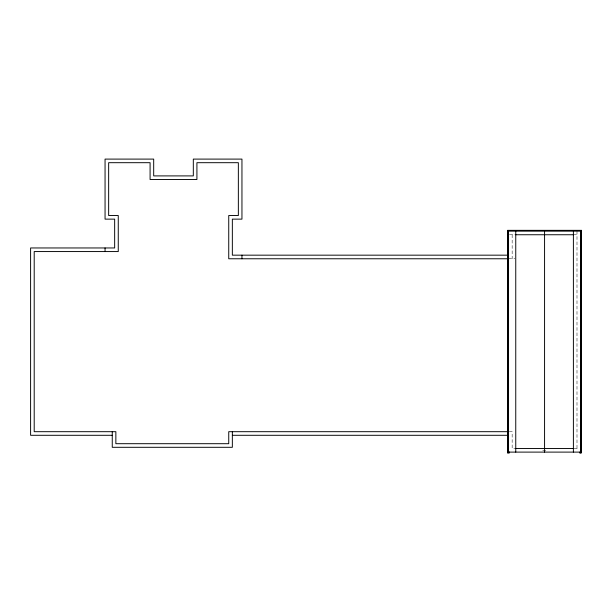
<?xml version="1.0" encoding="UTF-8"?>
<svg xmlns="http://www.w3.org/2000/svg" width="612" height="612" viewBox="0 0 612 612"><rect width="100%" height="100%" fill="white"/><g stroke="black" fill="none" stroke-linecap="round" stroke-linejoin="round"><path stroke-width="0.46" stroke-dasharray="3.06 2.29" d="M509.444 234.748L515.013 234.748M573.39 234.748L576.994 234.748M508.549 258.769L514.853 258.769M509.283 431.689L512.152 431.689L512.152 448.504L515.755 448.504M574.133 448.504L578.799 448.504M542.699 450.508L545.904 450.508M576.994 231.145L576.994 450.302M512.152 234.748L512.152 258.769"/><path stroke-width="0.92" d="M509.345 452.107L509.345 452.903L507.746 452.903L507.746 230.342L581.4 230.342L581.201 452.704L580 452.903M507.746 452.903L507.945 230.548M507.746 230.342L508.549 231.145L580.597 231.145L580.597 452.107L507.945 452.107M515.755 234.748L573.39 234.748M508.549 255.166L232.346 255.166L232.346 219.134L241.954 219.134L241.954 159.097L193.315 159.097L193.315 175.904L153.689 175.904L153.689 159.097L105.057 159.097L105.057 219.134L114.658 219.134L114.658 247.959L30.6 247.959L30.6 435.293L112.256 435.293M508.549 258.769L228.743 258.769L228.743 215.531L238.351 215.531L238.351 162.693L196.919 162.693L196.919 179.507L150.085 179.507L150.085 162.693L108.653 162.693L108.653 215.531L118.261 215.531L118.261 251.563L34.203 251.563L34.203 431.689L115.859 431.689L115.859 443.7L228.743 443.7L228.743 431.689L508.549 431.689M232.346 435.293L508.549 435.293M515.755 448.504L573.39 448.504M507.945 452.704L509.146 452.704L509.146 452.107M581.4 230.342L581.4 452.903L579.801 452.903L579.801 452.107M573.39 231.145L573.39 452.107M544.573 231.145L544.573 452.107M515.755 231.145L515.755 452.107M508.549 231.145L508.549 452.107M241.954 255.166L241.954 258.769M232.346 431.689L232.346 447.303L112.256 447.303L112.256 431.689M105.057 247.959L105.057 251.563"/></g></svg>
